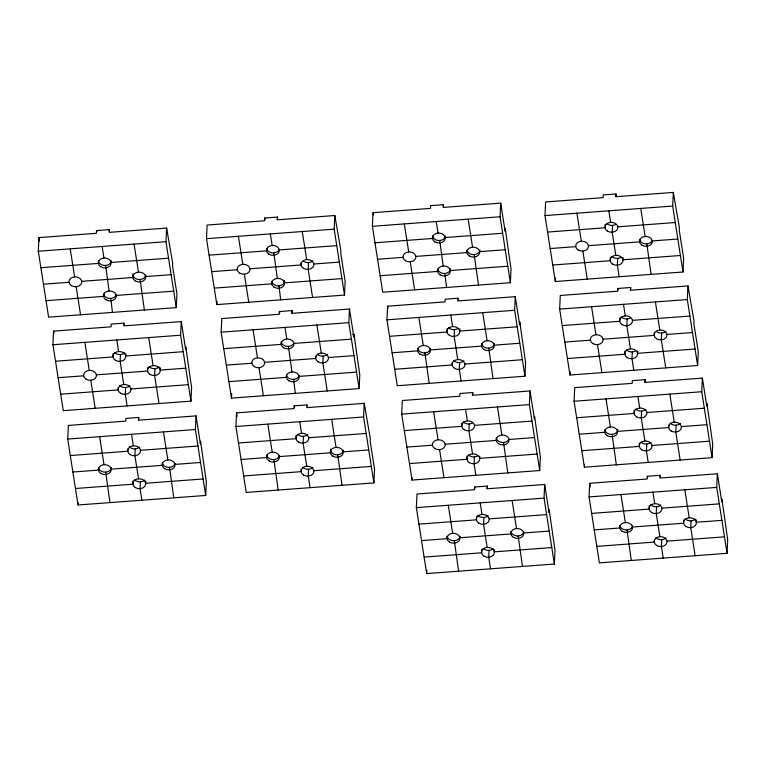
<?xml version="1.0" encoding="UTF-8"?>
<svg xmlns="http://www.w3.org/2000/svg" width="766" height="766" viewBox="0 0 766 766"><rect width="100%" height="100%" fill="white"/><g stroke="black" fill="none" stroke-linecap="round" stroke-linejoin="round"><path stroke-width="1.15" d="M109.289 229.637L109.165 232.357L166.615 228.076L172.685 263.255L172.551 265.984L176.946 294.01L176.295 307.635L48.622 317.162L38.3 251.229L38.942 237.604L96.392 233.314L96.526 230.585L109.289 229.637A6.434 4.96 2.7 0 1 109.279 230.93M123.939 323.147L123.805 325.876L181.264 321.586L185.65 349.612L185.774 346.883L191.586 387.519L190.945 401.145L63.272 410.672L52.94 344.738L53.582 331.113L111.041 326.833L111.166 324.104L123.939 323.147A6.434 4.96 2.7 0 1 123.92 324.449M67.714 439.052L68.356 425.427L125.806 421.137L125.94 418.418L138.703 417.46L138.579 420.189L196.029 415.9L200.414 443.916L200.548 441.197L206.351 481.833L205.709 495.458L78.036 504.986L67.714 439.052L195.387 429.525L196.029 415.9M78.036 504.986L78.142 502.716M105.612 265.438L109.107 290.965M111.175 260.833L111.099 262.47L168.558 258.18M110.773 298.405L112.458 312.394M105.679 472.124L109.95 502.601M113.138 353.528L112.975 356.937L55.525 361.226M111.252 467.528L111.175 469.156L162.248 465.345L162.363 462.894A6.434 4.96 2.7 0 0 168.683 467.384A6.434 4.96 2.7 0 0 175.108 463.239M118.251 387.634L118.136 389.904L60.686 394.193M120.454 354.591L120.138 361.408L123.747 384.484M125.854 353.71L125.748 355.989L183.198 351.699M125.624 387.558L125.298 394.375L127.108 405.913M132.949 275.071L132.834 277.522L81.761 281.333M127.855 448.972L127.75 451.251L70.29 455.531M140.111 279.542L144.381 310.01M133.073 480.809L132.911 484.217L75.451 488.497M135.228 448.905L134.902 455.713L138.522 478.788M145.684 274.937L145.597 276.574L171.134 274.668M140.389 481.871L140.063 488.679L141.873 500.217M147.637 367.632L147.474 371.041L96.411 374.852M145.779 480.991L145.674 483.26L203.134 478.97M154.962 368.695L154.636 375.503L159.022 403.529M176.295 307.635L165.973 241.702L166.615 228.076M160.353 367.814L160.247 370.083L185.784 368.178M169.516 467.365L173.796 497.843M190.945 401.145L180.623 335.211L181.264 321.586M206.504 238.676L207.146 225.051L264.605 220.761L264.73 218.032L277.503 217.084L277.369 219.804L334.828 215.524L340.889 250.702L340.765 253.431L345.15 281.457L344.509 295.082L216.835 304.609L206.504 238.676L334.177 229.149L334.828 215.524M216.835 304.609L216.989 301.201M353.988 334.33L359.79 374.967L359.149 388.592L231.476 398.119L221.154 332.185L221.795 318.56L279.245 314.28L279.379 311.551L292.143 310.594L292.018 313.323L349.468 309.033L353.854 337.059L353.988 334.33A6.434 4.96 2.7 0 0 352.36 334.627M231.476 398.119L231.686 393.58M306.907 404.908L306.783 407.636L364.233 403.347L370.304 438.535L370.17 441.254L374.555 469.28L373.913 482.906L246.24 492.433L235.918 426.499L236.56 412.874L294.01 408.584L294.144 405.865L306.907 404.908A6.434 4.96 2.7 0 1 306.888 406.2M273.816 252.885L277.311 278.412M278.977 285.852L280.672 299.841M273.893 459.581L278.163 490.049M284.588 280.433L284.473 282.884L341.923 278.594M288.456 346.404L291.961 371.931M293.617 379.371L295.312 393.36M301.153 262.7L301.038 264.969L249.975 268.78M296.116 435.289L295.954 438.698L238.504 442.978M308.516 262.623L308.2 269.44L312.585 297.457M301.22 469.395L301.115 471.665L243.665 475.945M303.432 436.352L303.106 443.16L306.726 466.235M308.593 469.319L308.277 476.126L310.077 487.664M315.793 356.219L315.688 358.488L264.615 362.299M323.166 356.142L322.84 362.96L327.235 390.976M330.567 450.341L330.452 452.792L279.379 456.603M337.729 454.812L342 485.29M359.149 388.592L348.827 322.658L349.468 309.033M343.292 450.207L343.216 451.844L368.752 449.939M443.39 204.704L443.265 207.423L500.715 203.143L505.1 231.16L505.234 228.44L511.037 269.077L510.395 282.702L382.722 292.229L372.4 226.296L373.042 212.67L430.492 208.381L430.626 205.652L443.39 204.704A6.434 4.96 2.7 0 1 443.37 205.997M373.913 482.906L363.591 416.972L364.233 403.347M457.944 298.223L457.819 300.952L515.269 296.662L519.654 324.688L519.788 321.959L525.591 362.596L524.949 376.221L397.276 385.748L386.954 319.815L387.596 306.189L445.046 301.9L445.18 299.18L457.944 298.223A6.434 4.96 2.7 0 1 457.924 299.525M401.719 414.128L402.361 400.503L459.82 396.214L459.945 393.485L472.708 392.537L472.584 395.256L530.034 390.976L534.429 418.992L534.553 416.273L540.365 456.909L539.724 470.535L412.041 480.062L401.719 414.128L529.392 404.601L530.034 390.976M417.729 349.239L417.652 350.876L392.115 352.781M412.041 480.062L412.156 477.793M416.359 507.638L417.01 494.013L474.46 489.733L474.585 487.004L487.358 486.056L487.224 488.775L544.683 484.485L549.069 512.511L549.193 509.783L555.005 550.419L554.364 564.044L426.691 573.581L416.359 507.638L544.042 498.111L544.683 484.485M424.919 352.896L429.199 383.364M439.703 240.505L443.208 266.032M426.691 573.581L426.853 570.172M445.276 235.899L445.199 237.537L502.649 233.247M444.864 273.472L446.559 287.461M447.153 328.604L446.99 332.013L389.53 336.303M450.437 268.866L450.36 270.503L507.82 266.214M452.256 362.711L452.151 364.98L394.701 369.269M454.468 329.667L454.142 336.485L457.762 359.56M459.859 328.786L459.753 331.056L517.213 326.776M459.629 362.634L459.303 369.451L461.113 380.989M454.334 540.719L458.604 571.197M461.917 422.918L461.754 426.317L404.304 430.607M459.906 536.114L459.83 537.751L510.903 533.94L511.018 531.489A6.434 4.96 2.7 0 0 517.328 535.98A6.434 4.96 2.7 0 0 523.762 531.834M474.202 254.609L478.482 285.076M467.078 455.885L466.915 459.284L409.465 463.574M469.232 423.981L468.916 430.789L472.526 453.865M479.775 250.003L479.698 251.641L505.234 249.735M474.393 456.948L474.077 463.756L475.877 475.293M476.557 516.428L476.395 519.836L418.945 524.126M479.794 456.067L479.688 458.336L537.138 454.046M488.765 348.128L493.036 378.605M481.718 549.394L481.565 552.803L424.105 557.093M483.882 517.49L483.557 524.308L487.166 547.384M510.395 282.702L500.074 216.768L500.715 203.143M494.329 343.522L494.252 345.16L519.788 343.254M489.043 550.457L488.718 557.275L490.527 568.812M494.434 549.586L494.329 551.855L551.779 547.566M503.53 442.442L507.801 472.909M524.949 376.221L514.628 310.287L515.269 296.662M518.17 535.961L522.441 566.428M544.999 215.581L545.651 201.956L603.101 197.666L603.225 194.937L615.998 193.989L615.864 196.709L673.324 192.419L679.385 227.607L679.26 230.336L683.645 258.362L683.004 271.987L555.331 281.515L544.999 215.581L672.682 206.054L673.324 192.419M555.331 281.515L555.494 278.106M559.649 309.091L560.291 295.465L617.741 291.185L617.875 288.456L630.638 287.499L630.514 290.228L687.964 285.938L694.034 321.126L693.9 323.855L698.286 351.872L697.644 365.497L569.971 375.024L559.649 309.091L687.322 299.563L687.964 285.938M569.971 375.024L570.134 371.625M574.079 401.26L574.72 387.634L632.18 383.354L632.304 380.625L645.068 379.677L644.943 382.397L702.393 378.107L706.788 406.133L706.913 403.404L712.725 444.041L712.083 457.666L584.401 467.193L574.079 401.26L701.752 391.732L702.393 378.107M584.401 467.193L584.515 464.924M660.053 475.332L659.919 478.051L717.378 473.771L721.764 501.787L721.888 499.068L727.7 539.704L727.058 553.33L599.385 562.857L589.054 496.923L589.705 483.298L647.155 479.009L647.28 476.28L660.053 475.332A6.434 4.96 2.7 0 1 660.033 476.624M605.197 224.371L605.035 227.77L547.585 232.06M610.358 257.338L610.205 260.737L552.746 265.026M612.522 225.424L612.197 232.242L615.807 255.317M617.683 258.401L617.358 265.208L619.167 276.746M612.053 434.341L616.324 464.818M619.847 317.88L619.684 321.289L562.225 325.579M623.074 257.52L622.969 259.789L680.419 255.499M617.626 429.736L617.549 431.373L668.613 427.562L668.718 425.293M625.008 350.847L624.845 354.256L567.395 358.545M627.163 318.943L626.837 325.761L630.456 348.836M632.323 351.91L631.998 358.727L633.808 370.265M627.028 529.995L631.299 560.473M634.277 410.049L634.114 413.458L576.664 417.748M637.714 351.029L637.609 353.308L695.068 349.018M646.81 243.894L651.081 274.362M639.438 443.016L639.275 446.425L581.825 450.714M641.592 411.112L641.276 417.93L644.886 441.005M646.753 444.079L646.437 450.896L648.237 462.434M654.288 333.124L654.183 335.393L603.11 339.204M649.252 505.713L649.089 509.112L591.639 513.402M661.661 333.047L661.336 339.855L665.731 367.881M654.365 539.81L654.26 542.079L596.8 546.369M656.577 506.776L656.251 513.584L659.861 536.66M661.738 539.743L661.412 546.551L663.222 558.088M676.091 425.216L675.775 432.034L680.16 460.05M683.751 519.808L683.598 523.216L632.524 527.027M691.076 520.87L690.75 527.688L695.135 555.704M696.466 519.99L696.361 522.268L721.898 520.363M727.058 553.33L716.737 487.396L717.378 473.771M38.3 251.229L165.973 241.702M372.4 226.296L500.074 216.768M40.885 267.707L98.335 263.418L98.45 260.967A6.434 4.96 2.7 0 0 104.77 265.457A6.434 4.96 2.7 0 0 111.204 261.311M209.089 255.155L266.539 250.865L266.654 248.414A6.434 4.96 2.7 0 0 272.141 252.837A6.434 4.96 2.7 0 0 278.958 250.003M279.312 249.917L336.762 245.627M374.976 242.774L432.436 238.485L432.551 236.033A6.434 4.96 2.7 0 0 438.87 240.524A6.434 4.96 2.7 0 0 445.295 236.378M617.808 226.822L675.258 222.533M43.461 284.196L68.997 282.29M211.665 271.643L237.201 269.737M313.811 264.021L339.348 262.116M377.561 259.262L403.098 257.357M415.861 256.399L466.934 252.589L467.049 250.137A6.434 4.96 2.7 0 0 473.369 254.628A6.434 4.96 2.7 0 0 479.794 250.482M550.17 248.548L575.697 246.642M588.47 245.685L639.543 241.874L639.658 239.423A6.434 4.96 2.7 0 0 645.135 243.847A6.434 4.96 2.7 0 0 651.952 241.003M652.306 240.926L677.843 239.021M46.046 300.674L103.496 296.385L103.611 293.933A6.434 4.96 2.7 0 0 109.931 298.424A6.434 4.96 2.7 0 0 116.365 294.278M116.26 295.437L173.719 291.147M214.25 288.121L271.7 283.832L271.815 281.381A6.434 4.96 2.7 0 0 278.135 285.871A6.434 4.96 2.7 0 0 284.569 281.725M380.137 275.741L437.597 271.451L437.712 269A6.434 4.96 2.7 0 0 444.031 273.491A6.434 4.96 2.7 0 0 450.456 269.345M52.94 344.738L180.623 335.211M221.154 332.185L348.827 322.658M386.954 319.815L514.628 310.287M223.729 348.674L281.189 344.384L281.304 341.933A6.434 4.96 2.7 0 0 286.781 346.356A6.434 4.96 2.7 0 0 293.598 343.513M293.952 343.436L351.403 339.147M632.448 320.341L689.907 316.052M58.101 377.705L83.638 375.8M226.315 365.152L251.851 363.247M328.451 357.53L353.988 355.625M430.415 349.928L481.488 346.117L481.603 343.656A6.434 4.96 2.7 0 0 487.923 348.147A6.434 4.96 2.7 0 0 494.357 344.001M564.81 342.057L590.347 340.152M666.947 334.436L692.483 332.53M130.909 388.956L188.359 384.666M228.89 381.64L286.35 377.351L286.465 374.9A6.434 4.96 2.7 0 0 292.784 379.39A6.434 4.96 2.7 0 0 299.209 375.244M299.113 376.403L356.573 372.113M464.914 364.022L522.374 359.742M235.918 426.499L363.591 416.972M140.513 450.293L197.963 446.004M308.717 437.74L366.177 433.451M474.527 425.369L531.977 421.08M646.877 412.51L704.337 408.221M72.875 472.019L98.412 470.113L98.527 467.662A6.434 4.96 2.7 0 0 104.846 472.153A6.434 4.96 2.7 0 0 111.271 468.007M175.012 464.397L200.548 462.492M241.079 459.466L266.616 457.561L266.731 455.109A6.434 4.96 2.7 0 0 273.05 459.6A6.434 4.96 2.7 0 0 279.485 455.454M406.88 447.095L432.417 445.19M445.19 444.232L496.253 440.421L496.368 437.97A6.434 4.96 2.7 0 0 501.854 442.394A6.434 4.96 2.7 0 0 508.672 439.55M509.026 439.473L534.553 437.568M579.24 434.226L604.776 432.321L604.891 429.87A6.434 4.96 2.7 0 0 611.211 434.36A6.434 4.96 2.7 0 0 617.645 430.214M681.386 426.605L706.913 424.699M313.878 470.707L371.338 466.417M652.048 445.477L709.498 441.187M589.054 496.923L716.737 487.396M489.168 518.888L546.618 514.599M661.862 508.164L719.312 503.875M421.53 540.605L447.057 538.699L447.181 536.248A6.434 4.96 2.7 0 0 453.491 540.739A6.434 4.96 2.7 0 0 459.926 536.593M523.666 532.983L549.203 531.077M594.225 529.89L619.751 527.985L619.876 525.524A6.434 4.96 2.7 0 0 626.186 530.015A6.434 4.96 2.7 0 0 632.62 525.869M667.023 541.131L724.473 536.842M672.682 206.054L683.004 271.987M687.322 299.563L697.644 365.497M701.752 391.732L712.083 457.666M640.759 208.429L645.144 236.455M655.399 301.948L659.794 329.974M669.838 394.117L674.224 422.143M684.814 489.771L689.199 517.797M608.846 210.813L610.646 222.351M623.486 304.332L625.295 315.87M637.915 396.501L639.725 408.039M652.9 492.155L654.7 503.693M576.922 213.197L581.308 241.213M582.859 251.104L587.244 279.13M591.563 306.716L595.958 334.732M597.499 344.623L601.894 372.649M606.002 398.885L610.387 426.901M620.977 494.539L625.362 522.556M589.705 483.298L590.251 486.831M529.392 404.601L539.724 470.535M544.042 498.111L554.364 564.044M468.15 219.143L472.545 247.169M482.704 312.672L487.099 340.688M497.479 406.976L501.864 435.002M512.119 500.495L516.504 528.521M436.237 221.527L438.037 233.065M450.791 315.056L452.601 326.594M465.556 409.36L467.365 420.898M480.205 502.879L482.005 514.417M404.314 223.911L408.709 251.937M410.25 261.819L414.645 289.845M418.868 317.43L423.263 345.456M433.642 411.744L438.028 439.77M439.579 449.652L443.964 477.678M448.282 505.263L452.668 533.28M373.042 212.67L373.406 215.026M387.596 306.189L387.96 308.545M334.177 229.149L344.509 295.082M302.264 231.524L306.649 259.55M316.904 325.043L321.299 353.069M331.678 419.356L336.063 447.373M270.341 233.908L272.15 245.446M284.99 327.427L286.79 338.965M299.755 421.731L301.565 433.269M238.427 236.292L242.812 264.308M244.364 274.199L248.749 302.225M253.067 329.811L257.453 357.827M259.004 367.718L263.389 395.744M267.832 424.115L272.227 452.141M236.56 412.874L237.115 416.407M195.387 429.525L205.709 495.458M134.06 244.076L138.445 272.102M148.7 337.595L153.085 365.621M163.464 431.909L167.859 459.926M102.137 246.46L103.946 257.998M116.777 339.98L118.586 351.517M131.551 434.284L133.351 445.822M70.223 248.845L74.608 276.861M76.16 286.752L80.545 314.778M84.863 342.364L89.249 370.38M90.8 380.271L95.185 408.297M99.628 436.668L104.013 464.694M38.942 237.604L39.497 241.127M53.582 331.113L53.955 333.469M96.947 231.849A6.434 4.96 2.7 0 1 96.526 230.585M277.503 217.084A6.434 4.96 2.7 0 1 277.033 219.622M265.151 219.296A6.434 4.96 2.7 0 1 264.73 218.032M292.143 310.594A6.434 4.96 2.7 0 1 291.674 313.131M279.791 312.815A6.434 4.96 2.7 0 1 279.379 311.551M138.703 417.46A6.434 4.96 2.7 0 1 138.234 419.998M487.358 486.056A6.434 4.96 2.7 0 1 486.889 488.584M475.006 488.268A6.434 4.96 2.7 0 1 474.585 487.004M615.998 193.989A6.434 4.96 2.7 0 1 615.529 196.527M630.638 287.499A6.434 4.96 2.7 0 1 630.169 290.036M618.286 289.72A6.434 4.96 2.7 0 1 617.875 288.456M647.701 477.544A6.434 4.96 2.7 0 1 647.28 476.28M294.565 407.129A6.434 4.96 2.7 0 1 294.144 405.865M645.068 379.677A6.434 4.96 2.7 0 1 644.608 382.205M472.708 392.537A6.434 4.96 2.7 0 1 472.249 395.074M145.703 275.415A6.434 4.96 2.7 0 1 138.426 279.494A6.434 4.96 2.7 0 1 132.968 273.778M312.806 260.842A6.434 4.96 2.7 0 1 303.776 261.512M615.605 224.524A6.434 4.96 2.7 0 1 606.605 223.366M620.766 257.491A6.434 4.96 2.7 0 1 611.766 256.332M124.743 352.81A6.434 4.96 2.7 0 1 114.546 352.532M129.904 385.777A6.434 4.96 2.7 0 1 119.707 385.499M159.242 366.914A6.434 4.96 2.7 0 1 149.044 366.636M327.455 354.361A6.434 4.96 2.7 0 1 317.248 354.084M457.551 328.767A6.434 4.96 2.7 0 1 448.55 327.609M463.918 360.853A6.434 4.96 2.7 0 1 453.711 360.575M430.521 348.769A6.434 4.96 2.7 0 1 424.086 352.915A6.434 4.96 2.7 0 1 417.767 348.425M630.246 318.043A6.434 4.96 2.7 0 1 621.245 316.885M635.416 351.01A6.434 4.96 2.7 0 1 626.406 349.851M665.951 331.266A6.434 4.96 2.7 0 1 656.922 331.937M645.882 409.331A6.434 4.96 2.7 0 1 635.675 409.054M651.043 442.298A6.434 4.96 2.7 0 1 640.845 442.02M680.38 423.435A6.434 4.96 2.7 0 1 670.173 423.158M472.325 423.081A6.434 4.96 2.7 0 1 463.315 421.922M477.486 456.048A6.434 4.96 2.7 0 1 468.486 454.889M307.721 434.561A6.434 4.96 2.7 0 1 297.514 434.293M312.882 467.528A6.434 4.96 2.7 0 1 302.675 467.26M343.321 450.686A6.434 4.96 2.7 0 1 336.044 454.765A6.434 4.96 2.7 0 1 330.586 449.048M139.508 447.114A6.434 4.96 2.7 0 1 129.31 446.846M144.678 480.081A6.434 4.96 2.7 0 1 134.471 479.813M660.857 504.986A6.434 4.96 2.7 0 1 650.66 504.708M666.018 537.952A6.434 4.96 2.7 0 1 655.82 537.675M695.356 519.089A6.434 4.96 2.7 0 1 685.158 518.812M488.162 515.71A6.434 4.96 2.7 0 1 477.965 515.432M493.323 548.676A6.434 4.96 2.7 0 1 483.126 548.399M135.256 280.883A6.434 4.96 2.7 0 0 145.588 277.866A6.434 4.96 2.7 0 0 136.817 272.39A6.434 4.96 2.7 0 0 135.256 280.883M105.919 299.745A6.434 4.96 2.7 0 0 116.25 296.729A6.434 4.96 2.7 0 0 107.479 291.262A6.434 4.96 2.7 0 0 105.919 299.745M71.41 285.641A6.434 4.96 2.7 0 0 81.751 282.625A6.434 4.96 2.7 0 0 72.981 277.158A6.434 4.96 2.7 0 0 71.41 285.641M100.748 266.779A6.434 4.96 2.7 0 0 111.089 263.763A6.434 4.96 2.7 0 0 102.318 258.295A6.434 4.96 2.7 0 0 100.748 266.779M268.962 254.226A6.434 4.96 2.7 0 0 279.293 251.21A6.434 4.96 2.7 0 0 270.522 245.742A6.434 4.96 2.7 0 0 268.962 254.226M303.46 268.33A6.434 4.96 2.7 0 0 313.792 265.314A6.434 4.96 2.7 0 0 305.021 259.837A6.434 4.96 2.7 0 0 303.46 268.33M274.123 287.193A6.434 4.96 2.7 0 0 284.454 284.176A6.434 4.96 2.7 0 0 275.683 278.709A6.434 4.96 2.7 0 0 274.123 287.193M239.624 273.089A6.434 4.96 2.7 0 0 249.955 270.072A6.434 4.96 2.7 0 0 241.185 264.605A6.434 4.96 2.7 0 0 239.624 273.089M86.06 379.16A6.434 4.96 2.7 0 0 96.392 376.144A6.434 4.96 2.7 0 0 87.621 370.677A6.434 4.96 2.7 0 0 86.06 379.16M318.101 361.839A6.434 4.96 2.7 0 0 328.432 358.833A6.434 4.96 2.7 0 0 319.671 353.356A6.434 4.96 2.7 0 0 318.101 361.839M288.763 380.712A6.434 4.96 2.7 0 0 299.094 377.695A6.434 4.96 2.7 0 0 290.333 372.219A6.434 4.96 2.7 0 0 288.763 380.712M149.897 374.392A6.434 4.96 2.7 0 0 160.228 371.386A6.434 4.96 2.7 0 0 151.457 365.909A6.434 4.96 2.7 0 0 149.897 374.392M254.264 366.608A6.434 4.96 2.7 0 0 264.596 363.591A6.434 4.96 2.7 0 0 255.834 358.124A6.434 4.96 2.7 0 0 254.264 366.608M120.559 393.264A6.434 4.96 2.7 0 0 130.89 390.248A6.434 4.96 2.7 0 0 122.12 384.771A6.434 4.96 2.7 0 0 120.559 393.264M283.602 347.745A6.434 4.96 2.7 0 0 293.933 344.729A6.434 4.96 2.7 0 0 285.172 339.252A6.434 4.96 2.7 0 0 283.602 347.745M115.398 360.298A6.434 4.96 2.7 0 0 125.729 357.282A6.434 4.96 2.7 0 0 116.959 351.805A6.434 4.96 2.7 0 0 115.398 360.298M100.825 473.474A6.434 4.96 2.7 0 0 111.156 470.458A6.434 4.96 2.7 0 0 102.395 464.981A6.434 4.96 2.7 0 0 100.825 473.474M164.661 468.706A6.434 4.96 2.7 0 0 174.993 465.69A6.434 4.96 2.7 0 0 166.232 460.222A6.434 4.96 2.7 0 0 164.661 468.706M130.163 454.602A6.434 4.96 2.7 0 0 140.494 451.586A6.434 4.96 2.7 0 0 131.733 446.118A6.434 4.96 2.7 0 0 130.163 454.602M135.323 487.569A6.434 4.96 2.7 0 0 145.655 484.562A6.434 4.96 2.7 0 0 136.894 479.085A6.434 4.96 2.7 0 0 135.323 487.569M449.403 335.364A6.434 4.96 2.7 0 0 459.734 332.358A6.434 4.96 2.7 0 0 450.973 326.881A6.434 4.96 2.7 0 0 449.403 335.364M420.065 354.237A6.434 4.96 2.7 0 0 430.396 351.221A6.434 4.96 2.7 0 0 421.635 345.744A6.434 4.96 2.7 0 0 420.065 354.237M483.901 349.468A6.434 4.96 2.7 0 0 494.242 346.452A6.434 4.96 2.7 0 0 485.472 340.985A6.434 4.96 2.7 0 0 483.901 349.468M513.316 537.301A6.434 4.96 2.7 0 0 523.647 534.285A6.434 4.96 2.7 0 0 514.886 528.808A6.434 4.96 2.7 0 0 513.316 537.301M478.817 523.197A6.434 4.96 2.7 0 0 489.148 520.181A6.434 4.96 2.7 0 0 480.378 514.704A6.434 4.96 2.7 0 0 478.817 523.197M483.978 556.164A6.434 4.96 2.7 0 0 494.309 553.148A6.434 4.96 2.7 0 0 485.548 547.671A6.434 4.96 2.7 0 0 483.978 556.164M449.479 542.06A6.434 4.96 2.7 0 0 459.811 539.044A6.434 4.96 2.7 0 0 451.04 533.576A6.434 4.96 2.7 0 0 449.479 542.06M454.564 368.341A6.434 4.96 2.7 0 0 464.905 365.325A6.434 4.96 2.7 0 0 456.134 359.848A6.434 4.96 2.7 0 0 454.564 368.341M498.676 443.782A6.434 4.96 2.7 0 0 509.007 440.766A6.434 4.96 2.7 0 0 500.236 435.289A6.434 4.96 2.7 0 0 498.676 443.782M434.839 448.541A6.434 4.96 2.7 0 0 445.17 445.534A6.434 4.96 2.7 0 0 436.4 440.057A6.434 4.96 2.7 0 0 434.839 448.541M469.338 462.645A6.434 4.96 2.7 0 0 479.669 459.629A6.434 4.96 2.7 0 0 470.899 454.161A6.434 4.96 2.7 0 0 469.338 462.645M464.177 429.678A6.434 4.96 2.7 0 0 474.508 426.662A6.434 4.96 2.7 0 0 465.738 421.195A6.434 4.96 2.7 0 0 464.177 429.678M641.956 245.235A6.434 4.96 2.7 0 0 652.287 242.219A6.434 4.96 2.7 0 0 643.526 236.742A6.434 4.96 2.7 0 0 641.956 245.235M612.618 264.098A6.434 4.96 2.7 0 0 622.95 261.082A6.434 4.96 2.7 0 0 614.188 255.614A6.434 4.96 2.7 0 0 612.618 264.098M607.457 231.131A6.434 4.96 2.7 0 0 617.789 228.115A6.434 4.96 2.7 0 0 609.018 222.647A6.434 4.96 2.7 0 0 607.457 231.131M578.119 249.994A6.434 4.96 2.7 0 0 588.451 246.978A6.434 4.96 2.7 0 0 579.68 241.51A6.434 4.96 2.7 0 0 578.119 249.994M627.258 357.617A6.434 4.96 2.7 0 0 637.599 354.601A6.434 4.96 2.7 0 0 628.829 349.124A6.434 4.96 2.7 0 0 627.258 357.617M656.596 338.744A6.434 4.96 2.7 0 0 666.927 335.738A6.434 4.96 2.7 0 0 658.166 330.261A6.434 4.96 2.7 0 0 656.596 338.744M592.76 343.513A6.434 4.96 2.7 0 0 603.091 340.497A6.434 4.96 2.7 0 0 594.33 335.029A6.434 4.96 2.7 0 0 592.76 343.513M622.174 531.336A6.434 4.96 2.7 0 0 632.505 528.32A6.434 4.96 2.7 0 0 623.735 522.852A6.434 4.96 2.7 0 0 622.174 531.336M656.673 545.44A6.434 4.96 2.7 0 0 667.004 542.424A6.434 4.96 2.7 0 0 658.243 536.956A6.434 4.96 2.7 0 0 656.673 545.44M686.01 526.577A6.434 4.96 2.7 0 0 696.342 523.561A6.434 4.96 2.7 0 0 687.581 518.084A6.434 4.96 2.7 0 0 686.01 526.577M622.097 324.65A6.434 4.96 2.7 0 0 632.429 321.634A6.434 4.96 2.7 0 0 623.668 316.157A6.434 4.96 2.7 0 0 622.097 324.65M651.512 512.473A6.434 4.96 2.7 0 0 661.843 509.457A6.434 4.96 2.7 0 0 653.072 503.99A6.434 4.96 2.7 0 0 651.512 512.473M434.849 241.845A6.434 4.96 2.7 0 0 445.18 238.829A6.434 4.96 2.7 0 0 436.419 233.362A6.434 4.96 2.7 0 0 434.849 241.845M440.01 274.812A6.434 4.96 2.7 0 0 450.341 271.796A6.434 4.96 2.7 0 0 441.58 266.329A6.434 4.96 2.7 0 0 440.01 274.812M405.511 260.708A6.434 4.96 2.7 0 0 415.842 257.702A6.434 4.96 2.7 0 0 407.081 252.225A6.434 4.96 2.7 0 0 405.511 260.708M469.347 255.949A6.434 4.96 2.7 0 0 479.679 252.933A6.434 4.96 2.7 0 0 470.918 247.456A6.434 4.96 2.7 0 0 469.347 255.949M269.029 460.921A6.434 4.96 2.7 0 0 279.37 457.905A6.434 4.96 2.7 0 0 270.599 452.428A6.434 4.96 2.7 0 0 269.029 460.921M303.528 475.016A6.434 4.96 2.7 0 0 313.869 472.009A6.434 4.96 2.7 0 0 305.098 466.532A6.434 4.96 2.7 0 0 303.528 475.016M332.865 456.153A6.434 4.96 2.7 0 0 343.206 453.137A6.434 4.96 2.7 0 0 334.436 447.67A6.434 4.96 2.7 0 0 332.865 456.153M298.367 442.049A6.434 4.96 2.7 0 0 308.708 439.042A6.434 4.96 2.7 0 0 299.937 433.566A6.434 4.96 2.7 0 0 298.367 442.049M641.697 449.786A6.434 4.96 2.7 0 0 652.029 446.77A6.434 4.96 2.7 0 0 643.258 441.293A6.434 4.96 2.7 0 0 641.697 449.786M607.199 435.682A6.434 4.96 2.7 0 0 617.53 432.666A6.434 4.96 2.7 0 0 608.759 427.198A6.434 4.96 2.7 0 0 607.199 435.682M636.536 416.819A6.434 4.96 2.7 0 0 646.868 413.803A6.434 4.96 2.7 0 0 638.097 408.326A6.434 4.96 2.7 0 0 636.536 416.819M671.035 430.923A6.434 4.96 2.7 0 0 681.367 427.907A6.434 4.96 2.7 0 0 672.596 422.43A6.434 4.96 2.7 0 0 671.035 430.923"/></g></svg>
